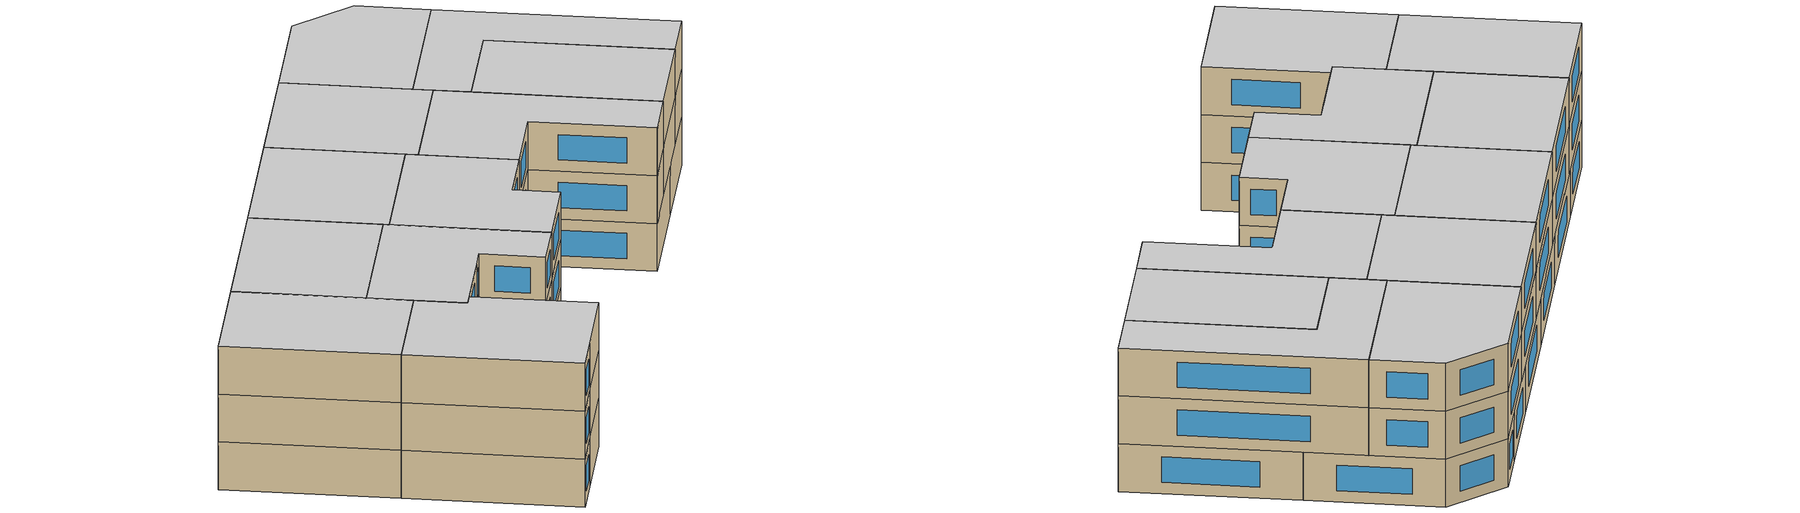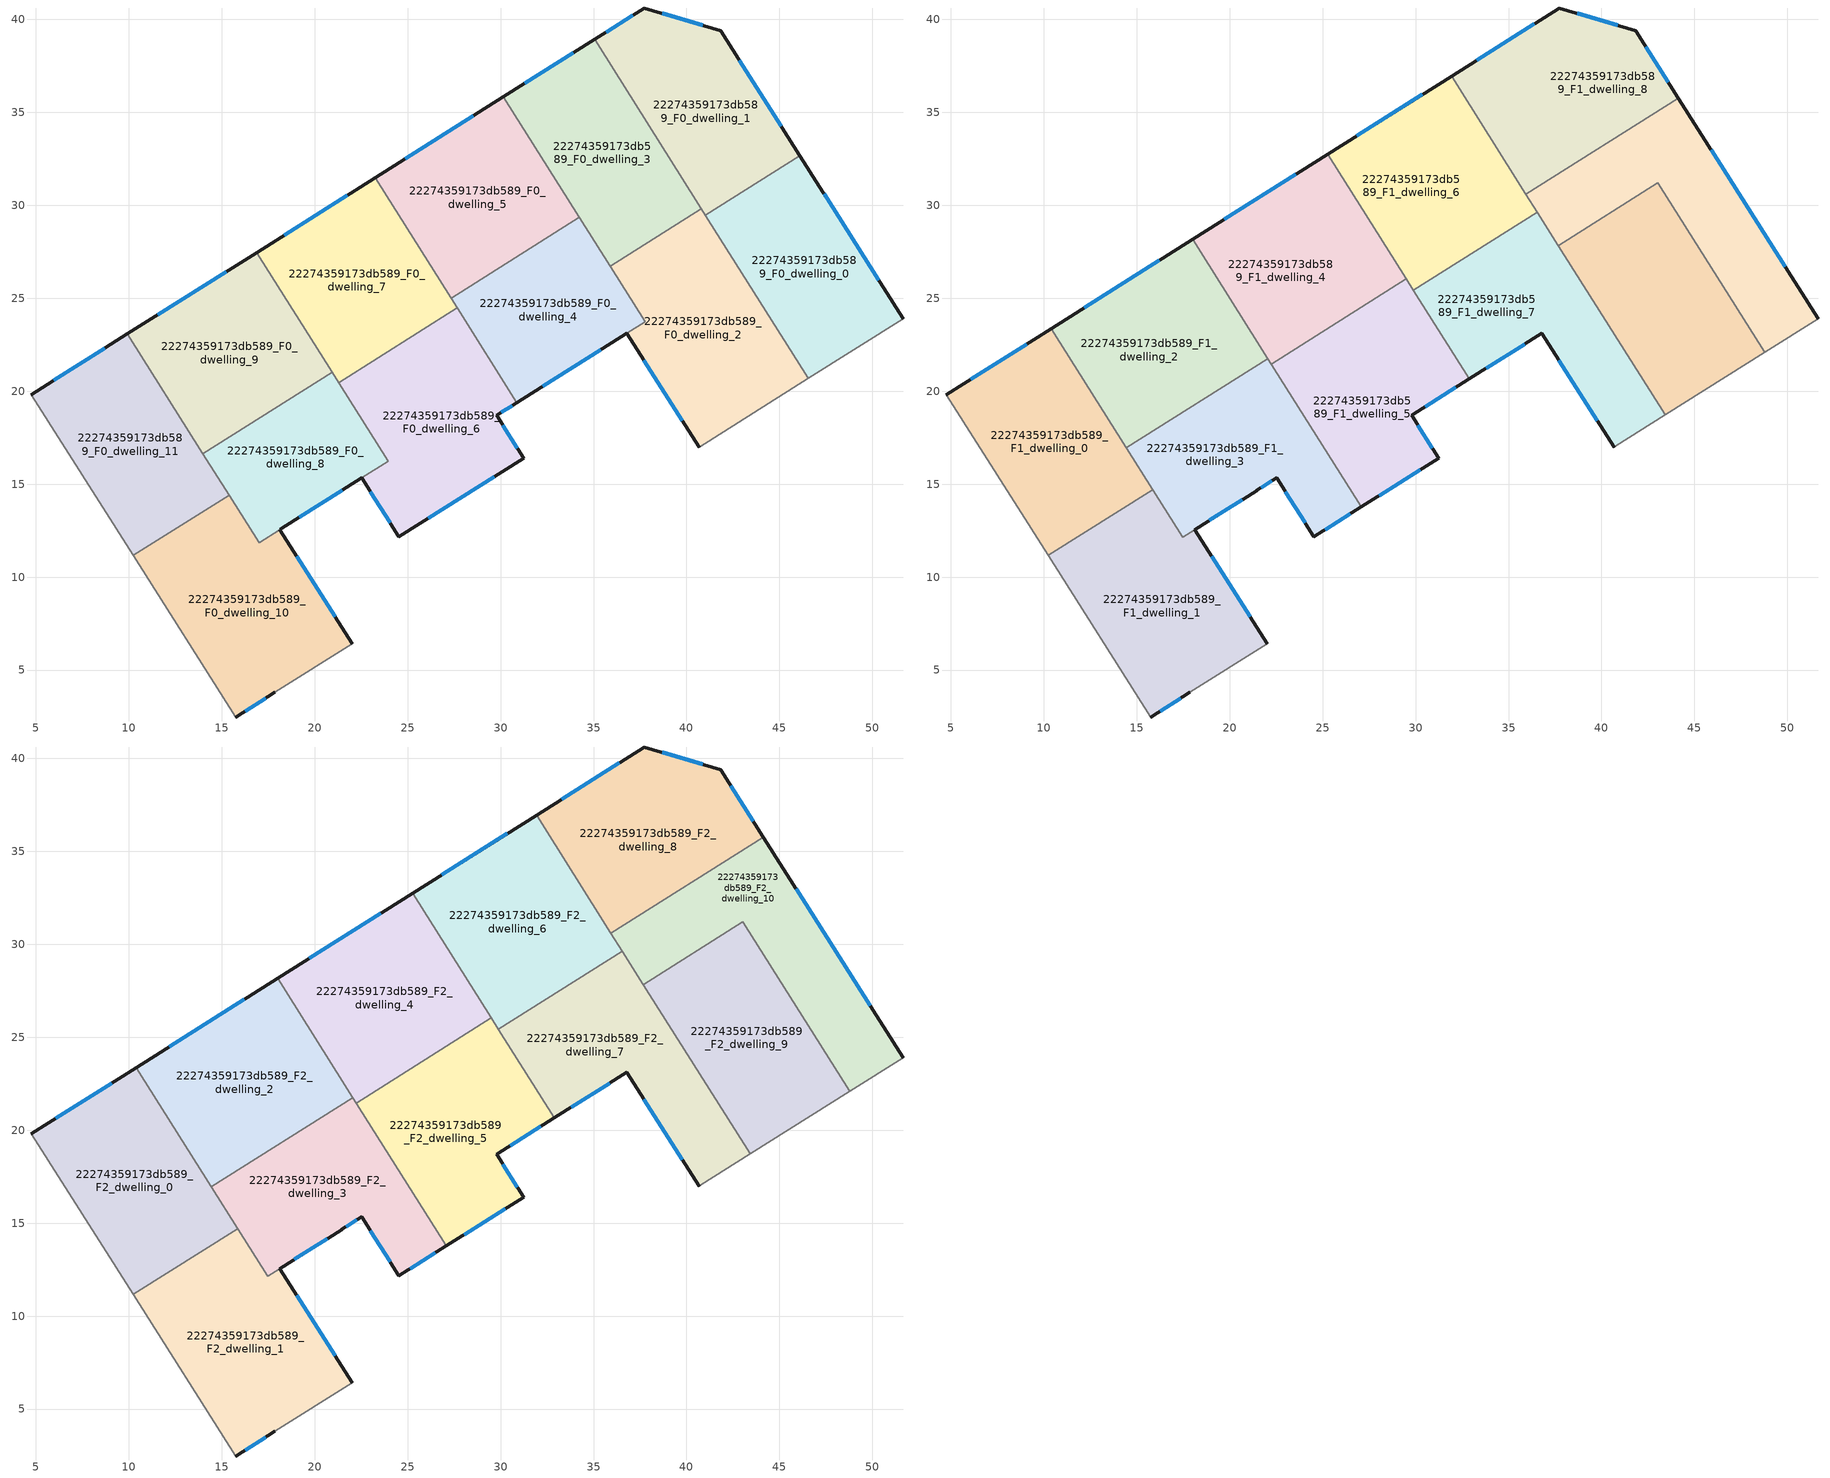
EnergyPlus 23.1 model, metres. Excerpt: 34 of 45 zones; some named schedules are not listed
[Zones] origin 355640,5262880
22274359173db589_F0_dwelling_0
 floor ground (EU_floor_Construction): 46.1,32.67 51.65,23.91 46.55,20.69 41.02,29.46 z0
 wall outside (EU_wall_Construction): 51.65,23.91 46.1,32.67 z0:3
 wall to 22274359173db589_F0_dwelling_1 (EU_wall_Construction): 46.1,32.67 41.02,29.46 z0:3
 wall adiabatic (EU_wall_Construction): 46.55,20.69 51.65,23.91 z0:3
 wall to 22274359173db589_F0_dwelling_2 (EU_wall_Construction): 41.01,29.46 46.55,20.69 z0:3
 window (EU_Window_Construction): 50.35,25.97 47.4,30.61 z0.7:2.3
22274359173db589_F0_dwelling_1
 floor ground (EU_floor_Construction): 41.83,39.39 46.1,32.67 41.02,29.46 35.05,38.92 37.74,40.61 z0
 wall outside (EU_wall_Construction): 46.1,32.67 41.83,39.39 37.74,40.61 35.05,38.92 z0:3
 wall to 22274359173db589_F0_dwelling_3 (EU_wall_Construction): 35.05,38.92 40.8,29.8 z0:3
 wall to 22274359173db589_F0_dwelling_2 (EU_wall_Construction): 40.8,29.8 41.02,29.46 z0:3
 window (EU_Window_Construction): 37.11,40.21 35.68,39.31 / 40.87,39.67 38.7,40.32 / 45.09,34.24 42.83,37.81 z0.7:2.3
22274359173db589_F0_dwelling_10
 floor ground (EU_floor_Construction): 18.14,12.56 22.03,6.43 17.87,3.8 15.77,2.48 10.25,11.17 15.4,14.41 17.01,11.85 z0
 wall outside (EU_wall_Construction): 22.03,6.43 18.14,12.56 / 15.77,2.48 17.87,3.8 z0:3
 wall to 22274359173db589_F0_dwelling_8 (EU_wall_Construction): 18.14,12.56 17.01,11.85 15.4,14.41 z0:3
 wall adiabatic (EU_wall_Construction): 17.87,3.8 22.03,6.43 / 10.25,11.17 15.77,2.48 z0:3
 wall to 22274359173db589_F0_dwelling_11 (EU_wall_Construction): 15.4,14.41 10.25,11.17 z0:3
 window (EU_Window_Construction): 21.12,7.87 19.05,11.12 / 16.26,2.79 17.37,3.49 z0.7:2.3
22274359173db589_F0_dwelling_11
 floor ground (EU_floor_Construction): 9.93,23.08 15.4,14.41 10.25,11.17 4.77,19.82 z0
 wall outside (EU_wall_Construction): 9.93,23.08 4.77,19.82 z0:3
 wall adiabatic (EU_wall_Construction): 4.77,19.82 10.25,11.17 z0:3
 wall to 22274359173db589_F0_dwelling_9 (EU_wall_Construction): 13.99,16.64 9.93,23.08 z0:3
 wall to 22274359173db589_F0_dwelling_8 (EU_wall_Construction): 15.4,14.41 13.99,16.64 z0:3
 window (EU_Window_Construction): 8.72,22.31 5.98,20.58 z0.7:2.3
 ceiling adiabatic (EU_roof_Construction): 15.4,14.41 9.93,23.08 4.77,19.82 10.25,11.17 z3
22274359173db589_F0_dwelling_2
 floor ground (EU_floor_Construction): 40.8,29.8 46.55,20.69 40.68,16.99 36.79,23.11 37.78,23.73 35.9,26.71 z0
 wall outside (EU_wall_Construction): 36.79,23.11 40.68,16.99 z0:3
 wall adiabatic (EU_wall_Construction): 40.68,16.99 46.55,20.69 z0:3
 wall to 22274359173db589_F0_dwelling_4 (EU_wall_Construction): 35.9,26.71 37.78,23.73 36.79,23.11 z0:3
 wall to 22274359173db589_F0_dwelling_3 (EU_wall_Construction): 40.8,29.8 35.9,26.71 z0:3
 window (EU_Window_Construction): 37.7,21.67 39.76,18.42 z0.7:2.3
 ceiling adiabatic (EU_roof_Construction): 43.43,18.72 40.68,16.99 46.55,20.69 40.8,29.8 37.68,27.84 z3
22274359173db589_F0_dwelling_3
 floor ground (EU_floor_Construction): 35.05,38.92 40.8,29.8 35.9,26.71 30.15,35.83 z0
 wall outside (EU_wall_Construction): 35.05,38.92 30.15,35.83 z0:3
 wall to 22274359173db589_F0_dwelling_5 (EU_wall_Construction): 30.15,35.83 34.24,29.34 z0:3
 wall to 22274359173db589_F0_dwelling_4 (EU_wall_Construction): 34.24,29.34 35.9,26.71 z0:3
 window (EU_Window_Construction): 33.9,38.19 31.3,36.55 z0.7:2.3
 ceiling adiabatic (EU_roof_Construction): 40.8,29.8 35.05,38.92 31.93,36.95 37.68,27.84 z3
22274359173db589_F0_dwelling_4
 floor ground (EU_floor_Construction): 34.24,29.34 37.78,23.73 30.88,19.39 27.34,25 z0
 wall outside (EU_wall_Construction): 30.88,19.39 36.79,23.11 z0:3
 wall to 22274359173db589_F0_dwelling_5 (EU_wall_Construction): 34.24,29.34 27.34,25 z0:3
 wall to 22274359173db589_F0_dwelling_6 (EU_wall_Construction): 27.67,24.48 30.88,19.39 z0:3
 wall to 22274359173db589_F0_dwelling_7 (EU_wall_Construction): 27.34,25 27.67,24.48 z0:3
 window (EU_Window_Construction): 32.27,20.26 35.4,22.24 z0.7:2.3
22274359173db589_F0_dwelling_5
 floor ground (EU_floor_Construction): 30.15,35.83 34.24,29.34 27.34,25 23.26,31.48 z0
 wall outside (EU_wall_Construction): 30.15,35.83 23.26,31.48 z0:3
 wall to 22274359173db589_F0_dwelling_7 (EU_wall_Construction): 23.26,31.48 27.34,25 z0:3
 window (EU_Window_Construction): 28.53,34.8 24.88,32.5 z0.7:2.3
22274359173db589_F0_dwelling_6
 floor ground (EU_floor_Construction): 27.67,24.48 30.88,19.39 29.78,18.7 31.24,16.4 24.54,12.17 22.53,15.33 23.95,16.23 21.29,20.45 z0
 wall outside (EU_wall_Construction): 22.53,15.33 24.54,12.17 31.24,16.4 29.78,18.7 30.88,19.39 z0:3
 wall to 22274359173db589_F0_dwelling_7 (EU_wall_Construction): 27.67,24.48 21.29,20.45 z0:3
 wall to 22274359173db589_F0_dwelling_8 (EU_wall_Construction): 21.29,20.45 23.95,16.23 22.53,15.33 z0:3
 window (EU_Window_Construction): 30.04,18.86 30.62,19.23 / 30.9,16.94 30.13,18.16 / 26.11,13.16 29.67,15.4 / 23,14.59 24.07,12.91 z0.7:2.3
22274359173db589_F0_dwelling_7
 floor ground (EU_floor_Construction): 23.26,31.48 27.67,24.48 21.29,20.45 16.88,27.45 z0
 wall outside (EU_wall_Construction): 23.26,31.48 16.88,27.45 z0:3
 wall to 22274359173db589_F0_dwelling_9 (EU_wall_Construction): 16.88,27.45 20.93,21.02 z0:3
 wall to 22274359173db589_F0_dwelling_8 (EU_wall_Construction): 20.94,21.02 21.29,20.45 z0:3
 window (EU_Window_Construction): 21.76,30.53 18.37,28.4 z0.7:2.3
 ceiling adiabatic (EU_roof_Construction): 27.67,24.48 23.26,31.48 16.88,27.45 21.29,20.45 20.92,21.04 22.05,21.75 22.23,21.46 27.49,24.77 z3
22274359173db589_F0_dwelling_8
 floor ground (EU_floor_Construction): 20.93,21.02 23.95,16.23 17.01,11.85 13.99,16.64 z0
 wall outside (EU_wall_Construction): 18.14,12.56 22.53,15.33 z0:3
 wall to 22274359173db589_F0_dwelling_9 (EU_wall_Construction): 20.93,21.02 13.99,16.64 z0:3
 window (EU_Window_Construction): 19.17,13.21 21.5,14.68 z0.7:2.3
 ceiling adiabatic (EU_roof_Construction): 15.87,14.71 14.46,16.93 13.99,16.64 15.4,14.41 z3
22274359173db589_F0_dwelling_9
 floor ground (EU_floor_Construction): 16.88,27.45 20.93,21.02 13.99,16.64 9.93,23.08 z0
 wall outside (EU_wall_Construction): 16.88,27.45 9.93,23.08 z0:3
 window (EU_Window_Construction): 15.25,26.43 11.56,24.1 z0.7:2.3
 ceiling adiabatic (EU_roof_Construction): 14.46,16.93 10.4,23.37 9.93,23.08 13.99,16.64 z3
22274359173db589_F1_dwelling_0
 floor adiabatic (EU_floor_Construction): 10.4,23.37 15.87,14.71 10.26,11.17 4.77,19.82 z3
 wall outside (EU_wall_Construction): 10.4,23.37 4.77,19.82 z3:6
 wall to 22274359173db589_F1_dwelling_1 (EU_wall_Construction): 10.26,11.17 15.87,14.71 z3:6
 wall adiabatic (EU_wall_Construction): 4.77,19.82 10.26,11.17 z3:6
 wall to 22274359173db589_F1_dwelling_2 (EU_wall_Construction): 14.45,16.96 10.4,23.37 z3:6
 wall to 22274359173db589_F1_dwelling_3 (EU_wall_Construction): 15.87,14.71 14.45,16.96 z3:6
 window (EU_Window_Construction): 9.08,22.54 6.09,20.65 z3.7:5.3
22274359173db589_F1_dwelling_1
 floor to 22274359173db589_F0_dwelling_10 (EU_floor_Construction): 18.14,12.56 22.03,6.43 17.87,3.8 15.77,2.48 10.26,11.17 15.4,14.41 17.01,11.85 z3
 floor to 22274359173db589_F0_dwelling_8 (EU_floor_Construction): 15.87,14.71 17.48,12.15 17.01,11.85 15.4,14.41 z3
 wall outside (EU_wall_Construction): 21.46,14.66 18.14,12.56 / 22.03,6.43 18.14,12.56 / 15.77,2.48 17.87,3.8 z3:6
 wall to 22274359173db589_F1_dwelling_3 (EU_wall_Construction): 21.46,14.66 17.48,12.15 15.87,14.71 z3:6
 wall adiabatic (EU_wall_Construction): 17.87,3.8 22.03,6.43 / 10.26,11.17 15.77,2.48 z3:6
 window (EU_Window_Construction): 20.68,14.16 18.92,13.05 / 21.12,7.87 19.05,11.12 / 16.26,2.79 17.37,3.49 z3.7:5.3
22274359173db589_F1_dwelling_10
 floor to 22274359173db589_F0_dwelling_0 (EU_floor_Construction): 46.1,32.67 51.65,23.91 48.78,22.09 43.24,30.87 z3
 floor to 22274359173db589_F0_dwelling_1 (EU_floor_Construction): 44.13,35.76 46.1,32.67 43.24,30.87 43.03,31.21 40.8,29.8 39.06,32.57 z3
 floor adiabatic (EU_floor_Construction): 39.06,32.57 40.8,29.8 37.68,27.84 35.94,30.6 z3
 wall outside (EU_wall_Construction): 51.65,23.91 44.13,35.76 z3:6
 wall to 22274359173db589_F1_dwelling_9 (EU_wall_Construction): 37.68,27.84 43.03,31.21 48.78,22.09 z3:6
 wall to 22274359173db589_F1_dwelling_8 (EU_wall_Construction): 44.13,35.76 35.94,30.6 z3:6
 wall adiabatic (EU_wall_Construction): 48.78,22.09 51.65,23.91 z3:6
 wall to 22274359173db589_F1_dwelling_7 (EU_wall_Construction): 36.55,29.63 37.68,27.84 z3:6
 wall to 22274359173db589_F1_dwelling_6 (EU_wall_Construction): 35.94,30.6 36.55,29.63 z3:6
 window (EU_Window_Construction): 49.89,26.69 45.9,32.98 z3.7:5.3
22274359173db589_F1_dwelling_2
 floor to 22274359173db589_F0_dwelling_9 (EU_floor_Construction): 16.88,27.45 20.92,21.04 14.45,16.96 10.4,23.37 z3
 floor adiabatic (EU_floor_Construction): 18,28.17 22.05,21.75 20.92,21.04 16.88,27.45 z3
 wall outside (EU_wall_Construction): 18,28.17 10.4,23.37 z3:6
 wall to 22274359173db589_F1_dwelling_3 (EU_wall_Construction): 14.45,16.96 22.05,21.75 z3:6
 wall to 22274359173db589_F1_dwelling_4 (EU_wall_Construction): 22.05,21.75 18,28.17 z3:6
 window (EU_Window_Construction): 16.22,27.04 12.19,24.5 z3.7:5.3
22274359173db589_F1_dwelling_3
 floor to 22274359173db589_F0_dwelling_8 (EU_floor_Construction): 20.93,21.02 23.95,16.23 17.48,12.15 14.46,16.93 z3
 floor to 22274359173db589_F0_dwelling_6 (EU_floor_Construction): 22.42,21.17 27.08,13.77 24.54,12.17 22.53,15.33 23.95,16.23 21.29,20.45 z3
 floor to 22274359173db589_F0_dwelling_9 (EU_floor_Construction): 20.92,21.04 20.93,21.02 14.46,16.93 14.45,16.96 z3
 floor to 22274359173db589_F0_dwelling_7 (EU_floor_Construction): 22.05,21.75 22.42,21.17 21.29,20.45 20.92,21.04 z3
 wall outside (EU_wall_Construction): 21.46,14.66 22.53,15.33 24.54,12.17 27.08,13.77 z3:6
 wall to 22274359173db589_F1_dwelling_5 (EU_wall_Construction): 27.08,13.77 22.23,21.46 z3:6
 wall to 22274359173db589_F1_dwelling_4 (EU_wall_Construction): 22.23,21.46 22.05,21.75 z3:6
 window (EU_Window_Construction): 25.13,12.55 26.48,13.4 / 23,14.59 24.07,12.91 / 21.71,14.82 22.28,15.17 z3.7:5.3
22274359173db589_F1_dwelling_4
 floor adiabatic (EU_floor_Construction): 23.26,31.48 27.49,24.77 22.23,21.46 18,28.17 z3
 floor to 22274359173db589_F0_dwelling_5 (EU_floor_Construction): 25.27,32.75 29.36,26.27 27.35,25 23.26,31.48 z3
 floor to 22274359173db589_F0_dwelling_4 (EU_floor_Construction): 29.36,26.27 29.5,26.05 27.49,24.77 27.35,25 z3
 wall outside (EU_wall_Construction): 25.27,32.75 18,28.17 z3:6
 wall to 22274359173db589_F1_dwelling_5 (EU_wall_Construction): 22.23,21.46 29.5,26.05 z3:6
 wall to 22274359173db589_F1_dwelling_6 (EU_wall_Construction): 29.5,26.05 25.27,32.75 z3:6
 window (EU_Window_Construction): 23.57,31.67 19.71,29.24 z3.7:5.3
22274359173db589_F1_dwelling_5
 floor to 22274359173db589_F0_dwelling_6 (EU_floor_Construction): 27.67,24.48 30.88,19.39 29.78,18.7 31.24,16.4 27.08,13.77 22.42,21.17 z3
 floor to 22274359173db589_F0_dwelling_4 (EU_floor_Construction): 29.5,26.05 32.9,20.66 30.88,19.39 27.49,24.77 z3
 floor to 22274359173db589_F0_dwelling_7 (EU_floor_Construction): 27.49,24.77 27.67,24.48 22.42,21.17 22.23,21.46 z3
 wall outside (EU_wall_Construction): 27.08,13.77 31.24,16.4 29.78,18.7 32.9,20.66 z3:6
 wall to 22274359173db589_F1_dwelling_7 (EU_wall_Construction): 32.9,20.66 29.89,25.43 z3:6
 wall to 22274359173db589_F1_dwelling_6 (EU_wall_Construction): 29.89,25.43 29.5,26.05 z3:6
 window (EU_Window_Construction): 30.52,19.16 32.17,20.2 / 30.9,16.94 30.13,18.16 / 28.06,14.39 30.27,15.78 z3.7:5.3
22274359173db589_F1_dwelling_6
 floor to 22274359173db589_F0_dwelling_3 (EU_floor_Construction): 31.93,36.95 36.55,29.63 34.77,28.51 30.15,35.83 z3
 floor to 22274359173db589_F0_dwelling_5 (EU_floor_Construction): 30.15,35.83 34.24,29.34 29.36,26.27 25.27,32.75 z3
 floor to 22274359173db589_F0_dwelling_4 (EU_floor_Construction): 34.24,29.34 34.77,28.51 29.89,25.43 29.36,26.27 z3
 wall outside (EU_wall_Construction): 31.93,36.95 25.27,32.75 z3:6
 wall to 22274359173db589_F1_dwelling_7 (EU_wall_Construction): 29.89,25.43 36.55,29.63 z3:6
 wall to 22274359173db589_F1_dwelling_8 (EU_wall_Construction): 35.94,30.6 31.93,36.95 z3:6
 window (EU_Window_Construction): 30.37,35.96 26.84,33.74 z3.7:5.3
22274359173db589_F1_dwelling_7
 floor to 22274359173db589_F0_dwelling_4 (EU_floor_Construction): 34.77,28.51 37.78,23.73 32.9,20.66 29.89,25.43 z3
 floor to 22274359173db589_F0_dwelling_2 (EU_floor_Construction): 37.68,27.84 43.43,18.72 40.68,16.99 36.79,23.11 37.78,23.73 35.9,26.71 z3
 floor to 22274359173db589_F0_dwelling_3 (EU_floor_Construction): 36.55,29.63 37.68,27.84 35.9,26.71 34.77,28.51 z3
 wall outside (EU_wall_Construction): 32.9,20.66 36.79,23.11 40.68,16.99 z3:6
 wall adiabatic (EU_wall_Construction): 40.68,16.99 40.75,17.04 43.43,18.72 z3:6
 wall to 22274359173db589_F1_dwelling_9 (EU_wall_Construction): 43.43,18.72 37.68,27.84 z3:6
 window (EU_Window_Construction): 37.7,21.67 39.76,18.42 / 33.81,21.24 35.88,22.53 z3.7:5.3
22274359173db589_F1_dwelling_8
 floor to 22274359173db589_F0_dwelling_1 (EU_floor_Construction): 41.83,39.39 44.13,35.76 39.06,32.57 35.05,38.92 37.74,40.61 z3
 floor adiabatic (EU_floor_Construction): 35.05,38.92 39.06,32.57 35.94,30.6 31.93,36.95 z3
 wall outside (EU_wall_Construction): 44.13,35.76 41.83,39.39 37.74,40.61 31.93,36.95 z3:6
 window (EU_Window_Construction): 36.38,39.75 33.3,37.81 / 40.87,39.67 38.7,40.32 / 43.59,36.61 42.37,38.54 z3.7:5.3
22274359173db589_F1_dwelling_9
 floor adiabatic (EU_floor_Construction): 40.8,29.8 46.55,20.69 43.43,18.72 37.68,27.84 z3
 floor to 22274359173db589_F0_dwelling_0 (EU_floor_Construction): 43.24,30.87 48.78,22.09 46.55,20.69 41.02,29.46 z3
 floor to 22274359173db589_F0_dwelling_1 (EU_floor_Construction): 43.03,31.21 43.24,30.87 41.02,29.46 40.8,29.8 z3
 wall adiabatic (EU_wall_Construction): 43.43,18.72 48.78,22.09 z3:6
22274359173db589_F2_dwelling_0
 floor to 22274359173db589_F1_dwelling_0 (EU_floor_Construction): 10.4,23.37 15.87,14.71 10.26,11.17 4.77,19.82 z6
 wall outside (EU_wall_Construction): 10.4,23.37 4.77,19.82 z6:9
 wall to 22274359173db589_F2_dwelling_1 (EU_wall_Construction): 10.26,11.17 15.87,14.71 z6:9
 wall adiabatic (EU_wall_Construction): 4.77,19.82 10.26,11.17 z6:9
 wall to 22274359173db589_F2_dwelling_2 (EU_wall_Construction): 14.45,16.96 10.4,23.37 z6:9
 wall to 22274359173db589_F2_dwelling_3 (EU_wall_Construction): 15.87,14.71 14.45,16.96 z6:9
 window (EU_Window_Construction): 9.08,22.54 6.09,20.65 z6.7:8.3
 ceiling to 22274359173db589_F3_dwelling_0 (EU_floor_Construction): 15.87,14.71 10.4,23.37 4.77,19.82 10.26,11.17 z9
22274359173db589_F2_dwelling_1
 floor to 22274359173db589_F1_dwelling_1 (EU_floor_Construction): 21.46,14.66 18.14,12.56 22.03,6.43 17.87,3.8 15.77,2.48 10.26,11.17 15.87,14.71 17.48,12.15 z6
 wall outside (EU_wall_Construction): 22.03,6.43 18.14,12.56 21.46,14.66 / 15.77,2.48 17.87,3.8 z6:9
 wall to 22274359173db589_F2_dwelling_3 (EU_wall_Construction): 21.46,14.66 17.48,12.15 15.87,14.71 z6:9
 wall adiabatic (EU_wall_Construction): 17.87,3.8 22.03,6.43 / 10.26,11.17 15.77,2.48 z6:9
 window (EU_Window_Construction): 18.92,13.05 20.68,14.16 / 21.12,7.87 19.05,11.12 / 16.26,2.79 17.37,3.49 z6.7:8.3
 ceiling to 22274359173db589_F3_dwelling_1 (EU_floor_Construction): 22.03,6.43 18.14,12.56 21.46,14.66 17.48,12.15 15.87,14.71 10.26,11.17 15.77,2.48 17.87,3.8 z9
22274359173db589_F2_dwelling_10
 floor to 22274359173db589_F1_dwelling_10 (EU_floor_Construction): 44.13,35.76 51.65,23.91 48.78,22.09 43.03,31.21 37.68,27.84 35.94,30.6 z6
 wall outside (EU_wall_Construction): 51.65,23.91 44.13,35.76 z6:9
 wall to 22274359173db589_F2_dwelling_9 (EU_wall_Construction): 37.68,27.84 43.03,31.21 48.78,22.09 z6:9
 wall to 22274359173db589_F2_dwelling_8 (EU_wall_Construction): 44.13,35.76 35.94,30.6 z6:9
 wall adiabatic (EU_wall_Construction): 48.78,22.09 51.65,23.91 z6:9
 wall to 22274359173db589_F2_dwelling_7 (EU_wall_Construction): 36.55,29.63 37.68,27.84 z6:9
 wall to 22274359173db589_F2_dwelling_6 (EU_wall_Construction): 35.94,30.6 36.55,29.63 z6:9
 window (EU_Window_Construction): 49.89,26.69 45.9,32.98 z6.7:8.3
 ceiling to 22274359173db589_F3_dwelling_10 (EU_floor_Construction): 51.65,23.91 44.13,35.76 35.94,30.6 37.68,27.84 43.03,31.21 48.78,22.09 z9
22274359173db589_F2_dwelling_2
 floor to 22274359173db589_F1_dwelling_2 (EU_floor_Construction): 18,28.17 22.05,21.75 14.45,16.96 10.4,23.37 z6
 wall outside (EU_wall_Construction): 18,28.17 10.4,23.37 z6:9
 wall to 22274359173db589_F2_dwelling_3 (EU_wall_Construction): 14.45,16.96 22.05,21.75 z6:9
 wall to 22274359173db589_F2_dwelling_4 (EU_wall_Construction): 22.05,21.75 18,28.17 z6:9
 window (EU_Window_Construction): 16.22,27.04 12.19,24.5 z6.7:8.3
 ceiling to 22274359173db589_F3_dwelling_2 (EU_floor_Construction): 22.05,21.75 18,28.17 10.4,23.37 14.45,16.96 z9
22274359173db589_F2_dwelling_3
 floor to 22274359173db589_F1_dwelling_3 (EU_floor_Construction): 22.05,21.75 27.08,13.77 24.54,12.17 22.53,15.33 17.48,12.15 14.45,16.96 z6
 wall outside (EU_wall_Construction): 21.46,14.66 22.53,15.33 24.54,12.17 27.08,13.77 z6:9
 wall to 22274359173db589_F2_dwelling_5 (EU_wall_Construction): 27.08,13.77 22.23,21.46 z6:9
 wall to 22274359173db589_F2_dwelling_4 (EU_wall_Construction): 22.23,21.46 22.05,21.75 z6:9
 window (EU_Window_Construction): 25.13,12.55 26.48,13.4 / 23,14.59 24.07,12.91 / 21.71,14.82 22.28,15.17 z6.7:8.3
 ceiling to 22274359173db589_F3_dwelling_3 (EU_floor_Construction): 27.08,13.77 22.05,21.75 14.45,16.96 17.48,12.15 22.53,15.33 24.54,12.17 z9
22274359173db589_F2_dwelling_4
 floor to 22274359173db589_F1_dwelling_4 (EU_floor_Construction): 25.27,32.75 29.5,26.05 22.23,21.46 18,28.17 z6
 wall outside (EU_wall_Construction): 25.27,32.75 18,28.17 z6:9
 wall to 22274359173db589_F2_dwelling_5 (EU_wall_Construction): 22.23,21.46 29.5,26.05 z6:9
 wall to 22274359173db589_F2_dwelling_6 (EU_wall_Construction): 29.5,26.05 25.27,32.75 z6:9
 window (EU_Window_Construction): 23.57,31.67 19.71,29.24 z6.7:8.3
 ceiling to 22274359173db589_F3_dwelling_4 (EU_floor_Construction): 29.5,26.05 25.27,32.75 18,28.17 22.23,21.46 z9
22274359173db589_F2_dwelling_5
 floor to 22274359173db589_F1_dwelling_5 (EU_floor_Construction): 29.5,26.05 32.9,20.66 29.78,18.7 31.24,16.4 27.08,13.77 22.23,21.46 z6
 wall outside (EU_wall_Construction): 27.08,13.77 31.24,16.4 29.78,18.7 32.9,20.66 z6:9
 wall to 22274359173db589_F2_dwelling_7 (EU_wall_Construction): 32.9,20.66 29.89,25.43 z6:9
 wall to 22274359173db589_F2_dwelling_6 (EU_wall_Construction): 29.89,25.43 29.5,26.05 z6:9
 window (EU_Window_Construction): 30.52,19.16 32.17,20.2 / 30.9,16.94 30.13,18.16 / 28.06,14.39 30.27,15.78 z6.7:8.3
 ceiling to 22274359173db589_F3_dwelling_5 (EU_floor_Construction): 31.24,16.4 29.78,18.7 32.9,20.66 29.5,26.05 22.23,21.46 27.08,13.77 z9
22274359173db589_F2_dwelling_6
 floor to 22274359173db589_F1_dwelling_6 (EU_floor_Construction): 31.93,36.95 36.55,29.63 29.89,25.43 25.27,32.75 z6
 wall outside (EU_wall_Construction): 31.93,36.95 25.27,32.75 z6:9
 wall to 22274359173db589_F2_dwelling_7 (EU_wall_Construction): 29.89,25.43 36.55,29.63 z6:9
 wall to 22274359173db589_F2_dwelling_8 (EU_wall_Construction): 35.94,30.6 31.93,36.95 z6:9
 window (EU_Window_Construction): 30.37,35.96 26.84,33.74 z6.7:8.3
 ceiling to 22274359173db589_F3_dwelling_6 (EU_floor_Construction): 36.55,29.63 31.93,36.95 25.27,32.75 29.89,25.43 z9
22274359173db589_F2_dwelling_7
 floor to 22274359173db589_F1_dwelling_7 (EU_floor_Construction): 36.55,29.63 43.43,18.72 40.75,17.04 40.68,16.99 36.79,23.11 32.9,20.66 29.89,25.43 z6
 wall outside (EU_wall_Construction): 32.9,20.66 36.79,23.11 40.68,16.99 z6:9
 wall adiabatic (EU_wall_Construction): 40.68,16.99 40.75,17.04 43.43,18.72 z6:9
 wall to 22274359173db589_F2_dwelling_9 (EU_wall_Construction): 43.43,18.72 37.68,27.84 z6:9
 window (EU_Window_Construction): 37.7,21.67 39.76,18.42 / 33.81,21.24 35.88,22.53 z6.7:8.3
 ceiling to 22274359173db589_F3_dwelling_7 (EU_floor_Construction): 43.43,18.72 36.55,29.63 29.89,25.43 32.9,20.66 36.79,23.11 40.68,16.99 40.75,17.04 z9
22274359173db589_F2_dwelling_8
 floor to 22274359173db589_F1_dwelling_8 (EU_floor_Construction): 41.83,39.39 44.13,35.76 35.94,30.6 31.93,36.95 37.74,40.61 z6
 wall outside (EU_wall_Construction): 44.13,35.76 41.83,39.39 37.74,40.61 31.93,36.95 z6:9
 window (EU_Window_Construction): 36.38,39.75 33.3,37.81 / 40.87,39.67 38.7,40.32 / 43.59,36.61 42.37,38.54 z6.7:8.3
 ceiling to 22274359173db589_F3_dwelling_8 (EU_floor_Construction): 44.13,35.76 41.83,39.39 37.74,40.61 31.93,36.95 35.94,30.6 z9
22274359173db589_F2_dwelling_9
 floor to 22274359173db589_F1_dwelling_9 (EU_floor_Construction): 43.03,31.21 48.78,22.09 43.43,18.72 37.68,27.84 z6
 wall adiabatic (EU_wall_Construction): 43.43,18.72 48.78,22.09 z6:9
 ceiling to 22274359173db589_F3_dwelling_9 (EU_floor_Construction): 48.78,22.09 43.03,31.21 37.68,27.84 43.43,18.72 z9
[Building]
EU S2 Campaign: North Axis=0; Terrain=City; Solar Distribution=FullExterior
[Site:Location]
Budapest.Ferenc.Liszt.Intl.AP: Latitude=47.437; Longitude=19.256; Time Zone=1; Elevation=185
[SizingPeriod:WeatherFileDays]
AnnualSizingPeriod: Begin Month=1; Begin Day of Month=1; End Month=12; End Day of Month=31; Day of Week for Start Day=Monday; Use Weather File Daylight Saving Period=No; Use Weather File Rain and Snow Indicators=No
[MATERIAL]
EU_InternalMass_Material: Roughness=MediumRough; Thickness=0.1; Conductivity=1; Density=1800; Specific Heat=900; Thermal Absorptance=0.9; Solar Absorptance=0.7; Visible Absorptance=0.7
[MATERIAL:NOMASS] Roughness=MediumRough; Thermal Absorptance=0.9; Solar Absorptance=0.7; Visible Absorptance=0.7
Name | Thermal Resistance
EU_wall_NoMass | 0.832559
EU_roof_NoMass | 1.39638
EU_floor_NoMass | 0.872794
[WINDOWMATERIAL:SIMPLEGLAZINGSYSTEM]
EU_Window_SimpleGlazing: UFactor=2.79869; Solar Heat Gain Coefficient=0.75; Visible Transmittance=0.75
[CONSTRUCTION]
EU_wall_Construction: EU_wall_NoMass
EU_roof_Construction: EU_roof_NoMass
EU_floor_Construction: EU_floor_NoMass
EU_Window_Construction: EU_Window_SimpleGlazing
EU_InternalMass_Construction: EU_InternalMass_Material
[ZONE] Type=1; Multiplier=1; Ceiling Height=autocalculate; Floor Area=autocalculate; Part of Total Floor Area=Yes
Name | Volume
22274359173db589_F0_dwelling_0 | 187.334
22274359173db589_F1_dwelling_0; 22274359173db589_F2_dwelling_0 | 204.359
22274359173db589_F0_dwelling_1; 22274359173db589_F0_dwelling_5 | 187.338
22274359173db589_F1_dwelling_1; 22274359173db589_F2_dwelling_1 | 221.477
22274359173db589_F0_dwelling_10 | 216.493
22274359173db589_F1_dwelling_10; 22274359173db589_F2_dwelling_10; 22274359173db589_F1_dwelling_6; 22274359173db589_F2_dwelling_6 | 204.349
22274359173db589_F0_dwelling_11 | 187.322
22274359173db589_F0_dwelling_2 | 212.518
22274359173db589_F1_dwelling_2; 22274359173db589_F2_dwelling_2 | 204.361
22274359173db589_F0_dwelling_3 | 187.324
22274359173db589_F1_dwelling_3; 22274359173db589_F2_dwelling_3 | 187.238
22274359173db589_F0_dwelling_4 | 162.146
22274359173db589_F1_dwelling_4; 22274359173db589_F2_dwelling_4; 22274359173db589_F1_dwelling_8; 22274359173db589_F2_dwelling_8 | 204.374
22274359173db589_F1_dwelling_5; 22274359173db589_F2_dwelling_5 | 204.368
22274359173db589_F0_dwelling_6 | 206.177
22274359173db589_F0_dwelling_7 | 187.326
22274359173db589_F1_dwelling_7; 22274359173db589_F2_dwelling_7 | 204.34
22274359173db589_F0_dwelling_8 | 139.28
22274359173db589_F0_dwelling_9 | 187.337
22274359173db589_F1_dwelling_9; 22274359173db589_F2_dwelling_9 | 204.363
[INTERNALMASS] Construction=EU_InternalMass_Construction
Name | Zone or ZoneList | Surface Area
22274359173db589_F0_dwelling_0_EU_InternalMass | 22274359173db589_F0_dwelling_0 | 62.4445
22274359173db589_F0_dwelling_1_EU_InternalMass | 22274359173db589_F0_dwelling_1 | 62.4461
22274359173db589_F0_dwelling_2_EU_InternalMass | 22274359173db589_F0_dwelling_2 | 70.8385
22274359173db589_F0_dwelling_3_EU_InternalMass | 22274359173db589_F0_dwelling_3 | 62.4412
22274359173db589_F0_dwelling_4_EU_InternalMass | 22274359173db589_F0_dwelling_4 | 54.0504
22274359173db589_F0_dwelling_5_EU_InternalMass | 22274359173db589_F0_dwelling_5 | 62.4462
22274359173db589_F0_dwelling_6_EU_InternalMass | 22274359173db589_F0_dwelling_6 | 68.7251
22274359173db589_F0_dwelling_7_EU_InternalMass | 22274359173db589_F0_dwelling_7 | 62.442
22274359173db589_F0_dwelling_8_EU_InternalMass | 22274359173db589_F0_dwelling_8 | 46.4337
22274359173db589_F0_dwelling_9_EU_InternalMass | 22274359173db589_F0_dwelling_9 | 62.4459
22274359173db589_F0_dwelling_10_EU_InternalMass | 22274359173db589_F0_dwelling_10 | 72.1641
22274359173db589_F0_dwelling_11_EU_InternalMass | 22274359173db589_F0_dwelling_11 | 62.4408
22274359173db589_F1_dwelling_0_EU_InternalMass | 22274359173db589_F1_dwelling_0 | 68.119
22274359173db589_F1_dwelling_1_EU_InternalMass | 22274359173db589_F1_dwelling_1 | 73.8269
22274359173db589_F1_dwelling_2_EU_InternalMass | 22274359173db589_F1_dwelling_2 | 68.1214
22274359173db589_F1_dwelling_3_EU_InternalMass | 22274359173db589_F1_dwelling_3 | 62.4126
22274359173db589_F1_dwelling_4_EU_InternalMass | 22274359173db589_F1_dwelling_4 | 68.1265
22274359173db589_F1_dwelling_5_EU_InternalMass | 22274359173db589_F1_dwelling_5 | 68.1223
22274359173db589_F1_dwelling_6_EU_InternalMass | 22274359173db589_F1_dwelling_6 | 68.1138
22274359173db589_F1_dwelling_7_EU_InternalMass | 22274359173db589_F1_dwelling_7 | 68.1134
22274359173db589_F1_dwelling_8_EU_InternalMass | 22274359173db589_F1_dwelling_8 | 68.1255
22274359173db589_F1_dwelling_9_EU_InternalMass | 22274359173db589_F1_dwelling_9 | 68.1221
22274359173db589_F1_dwelling_10_EU_InternalMass | 22274359173db589_F1_dwelling_10 | 68.1161
22274359173db589_F2_dwelling_0_EU_InternalMass | 22274359173db589_F2_dwelling_0 | 68.119
22274359173db589_F2_dwelling_1_EU_InternalMass | 22274359173db589_F2_dwelling_1 | 73.8269
22274359173db589_F2_dwelling_2_EU_InternalMass | 22274359173db589_F2_dwelling_2 | 68.1214
22274359173db589_F2_dwelling_3_EU_InternalMass | 22274359173db589_F2_dwelling_3 | 62.4126
22274359173db589_F2_dwelling_4_EU_InternalMass | 22274359173db589_F2_dwelling_4 | 68.1265
22274359173db589_F2_dwelling_5_EU_InternalMass | 22274359173db589_F2_dwelling_5 | 68.1223
22274359173db589_F2_dwelling_6_EU_InternalMass | 22274359173db589_F2_dwelling_6 | 68.1138
22274359173db589_F2_dwelling_7_EU_InternalMass | 22274359173db589_F2_dwelling_7 | 68.1134
22274359173db589_F2_dwelling_8_EU_InternalMass | 22274359173db589_F2_dwelling_8 | 68.1255
22274359173db589_F2_dwelling_9_EU_InternalMass | 22274359173db589_F2_dwelling_9 | 68.1221
22274359173db589_F2_dwelling_10_EU_InternalMass | 22274359173db589_F2_dwelling_10 | 68.1161
[OTHEREQUIPMENT] Fuel Type=Electricity; Design Level Calculation Method=Watts/Area; Power per Zone Floor Area=1; Fraction Latent=0; Fraction Radiant=0; Fraction Lost=0; Carbon Dioxide Generation Rate=0; EndUse Subcategory=EU_Step8_InternalGains
Name | Zone or ZoneList or Space or SpaceList | Schedule
EU_Step8_InternalGain_22274359173db589_F0_dwelling_0_f000 | 22274359173db589_F0_dwelling_0 | EU_Step8_GainSchedule_22274359173db589_F0_dwelling_0_f000
EU_Step8_InternalGain_22274359173db589_F0_dwelling_1_f000 | 22274359173db589_F0_dwelling_1 | EU_Step8_GainSchedule_22274359173db589_F0_dwelling_1_f000
EU_Step8_InternalGain_22274359173db589_F0_dwelling_2_f000 | 22274359173db589_F0_dwelling_2 | EU_Step8_GainSchedule_22274359173db589_F0_dwelling_2_f000
EU_Step8_InternalGain_22274359173db589_F0_dwelling_3_f000 | 22274359173db589_F0_dwelling_3 | EU_Step8_GainSchedule_22274359173db589_F0_dwelling_3_f000
EU_Step8_InternalGain_22274359173db589_F0_dwelling_4_f000 | 22274359173db589_F0_dwelling_4 | EU_Step8_GainSchedule_22274359173db589_F0_dwelling_4_f000
EU_Step8_InternalGain_22274359173db589_F0_dwelling_5_f000 | 22274359173db589_F0_dwelling_5 | EU_Step8_GainSchedule_22274359173db589_F0_dwelling_5_f000
EU_Step8_InternalGain_22274359173db589_F0_dwelling_6_f000 | 22274359173db589_F0_dwelling_6 | EU_Step8_GainSchedule_22274359173db589_F0_dwelling_6_f000
EU_Step8_InternalGain_22274359173db589_F0_dwelling_7_f000 | 22274359173db589_F0_dwelling_7 | EU_Step8_GainSchedule_22274359173db589_F0_dwelling_7_f000
EU_Step8_InternalGain_22274359173db589_F0_dwelling_8_f000 | 22274359173db589_F0_dwelling_8 | EU_Step8_GainSchedule_22274359173db589_F0_dwelling_8_f000
EU_Step8_InternalGain_22274359173db589_F0_dwelling_9_f000 | 22274359173db589_F0_dwelling_9 | EU_Step8_GainSchedule_22274359173db589_F0_dwelling_9_f000
EU_Step8_InternalGain_22274359173db589_F0_dwelling_10_f000 | 22274359173db589_F0_dwelling_10 | EU_Step8_GainSchedule_22274359173db589_F0_dwelling_10_f000
EU_Step8_InternalGain_22274359173db589_F0_dwelling_11_f000 | 22274359173db589_F0_dwelling_11 | EU_Step8_GainSchedule_22274359173db589_F0_dwelling_11_f000
EU_Step8_InternalGain_22274359173db589_F1_dwelling_0_f000 | 22274359173db589_F1_dwelling_0 | EU_Step8_GainSchedule_22274359173db589_F1_dwelling_0_f000
EU_Step8_InternalGain_22274359173db589_F1_dwelling_1_f000 | 22274359173db589_F1_dwelling_1 | EU_Step8_GainSchedule_22274359173db589_F1_dwelling_1_f000
EU_Step8_InternalGain_22274359173db589_F1_dwelling_2_f000 | 22274359173db589_F1_dwelling_2 | EU_Step8_GainSchedule_22274359173db589_F1_dwelling_2_f000
EU_Step8_InternalGain_22274359173db589_F1_dwelling_3_f000 | 22274359173db589_F1_dwelling_3 | EU_Step8_GainSchedule_22274359173db589_F1_dwelling_3_f000
EU_Step8_InternalGain_22274359173db589_F1_dwelling_4_f000 | 22274359173db589_F1_dwelling_4 | EU_Step8_GainSchedule_22274359173db589_F1_dwelling_4_f000
EU_Step8_InternalGain_22274359173db589_F1_dwelling_5_f000 | 22274359173db589_F1_dwelling_5 | EU_Step8_GainSchedule_22274359173db589_F1_dwelling_5_f000
EU_Step8_InternalGain_22274359173db589_F1_dwelling_6_f000 | 22274359173db589_F1_dwelling_6 | EU_Step8_GainSchedule_22274359173db589_F1_dwelling_6_f000
EU_Step8_InternalGain_22274359173db589_F1_dwelling_7_f000 | 22274359173db589_F1_dwelling_7 | EU_Step8_GainSchedule_22274359173db589_F1_dwelling_7_f000
EU_Step8_InternalGain_22274359173db589_F1_dwelling_8_f000 | 22274359173db589_F1_dwelling_8 | EU_Step8_GainSchedule_22274359173db589_F1_dwelling_8_f000
EU_Step8_InternalGain_22274359173db589_F1_dwelling_9_f000 | 22274359173db589_F1_dwelling_9 | EU_Step8_GainSchedule_22274359173db589_F1_dwelling_9_f000
EU_Step8_InternalGain_22274359173db589_F1_dwelling_10_f000 | 22274359173db589_F1_dwelling_10 | EU_Step8_GainSchedule_22274359173db589_F1_dwelling_10_f000
EU_Step8_InternalGain_22274359173db589_F2_dwelling_0_f000 | 22274359173db589_F2_dwelling_0 | EU_Step8_GainSchedule_22274359173db589_F2_dwelling_0_f000
EU_Step8_InternalGain_22274359173db589_F2_dwelling_1_f000 | 22274359173db589_F2_dwelling_1 | EU_Step8_GainSchedule_22274359173db589_F2_dwelling_1_f000
EU_Step8_InternalGain_22274359173db589_F2_dwelling_2_f000 | 22274359173db589_F2_dwelling_2 | EU_Step8_GainSchedule_22274359173db589_F2_dwelling_2_f000
EU_Step8_InternalGain_22274359173db589_F2_dwelling_3_f000 | 22274359173db589_F2_dwelling_3 | EU_Step8_GainSchedule_22274359173db589_F2_dwelling_3_f000
EU_Step8_InternalGain_22274359173db589_F2_dwelling_4_f000 | 22274359173db589_F2_dwelling_4 | EU_Step8_GainSchedule_22274359173db589_F2_dwelling_4_f000
EU_Step8_InternalGain_22274359173db589_F2_dwelling_5_f000 | 22274359173db589_F2_dwelling_5 | EU_Step8_GainSchedule_22274359173db589_F2_dwelling_5_f000
EU_Step8_InternalGain_22274359173db589_F2_dwelling_6_f000 | 22274359173db589_F2_dwelling_6 | EU_Step8_GainSchedule_22274359173db589_F2_dwelling_6_f000
EU_Step8_InternalGain_22274359173db589_F2_dwelling_7_f000 | 22274359173db589_F2_dwelling_7 | EU_Step8_GainSchedule_22274359173db589_F2_dwelling_7_f000
EU_Step8_InternalGain_22274359173db589_F2_dwelling_8_f000 | 22274359173db589_F2_dwelling_8 | EU_Step8_GainSchedule_22274359173db589_F2_dwelling_8_f000
EU_Step8_InternalGain_22274359173db589_F2_dwelling_9_f000 | 22274359173db589_F2_dwelling_9 | EU_Step8_GainSchedule_22274359173db589_F2_dwelling_9_f000
EU_Step8_InternalGain_22274359173db589_F2_dwelling_10_f000 | 22274359173db589_F2_dwelling_10 | EU_Step8_GainSchedule_22274359173db589_F2_dwelling_10_f000
[ZONEVENTILATION:DESIGNFLOWRATE] Schedule=EU_AlwaysOn; Design Flow Rate Calculation Method=AirChanges/Hour; Air Changes per Hour=0.475469; Ventilation Type=Natural; Fan Pressure Rise=0; Fan Total Efficiency=1; Constant Term Coefficient=1; Temperature Term Coefficient=0; Velocity Term Coefficient=0; Velocity Squared Term Coefficient=0; Minimum Indoor Temperature=-100; Maximum Indoor Temperature=100; Delta Temperature=-100; Minimum Outdoor Temperature=-100; Maximum Outdoor Temperature=100; Maximum Wind Speed=40
Name | Zone or ZoneList or Space or SpaceList
EU_ConstantAir_22274359173db589_F0_dwelling_0 | 22274359173db589_F0_dwelling_0
EU_ConstantAir_22274359173db589_F0_dwelling_1 | 22274359173db589_F0_dwelling_1
EU_ConstantAir_22274359173db589_F0_dwelling_2 | 22274359173db589_F0_dwelling_2
EU_ConstantAir_22274359173db589_F0_dwelling_3 | 22274359173db589_F0_dwelling_3
EU_ConstantAir_22274359173db589_F0_dwelling_4 | 22274359173db589_F0_dwelling_4
EU_ConstantAir_22274359173db589_F0_dwelling_5 | 22274359173db589_F0_dwelling_5
EU_ConstantAir_22274359173db589_F0_dwelling_6 | 22274359173db589_F0_dwelling_6
EU_ConstantAir_22274359173db589_F0_dwelling_7 | 22274359173db589_F0_dwelling_7
EU_ConstantAir_22274359173db589_F0_dwelling_8 | 22274359173db589_F0_dwelling_8
EU_ConstantAir_22274359173db589_F0_dwelling_9 | 22274359173db589_F0_dwelling_9
EU_ConstantAir_22274359173db589_F0_dwelling_10 | 22274359173db589_F0_dwelling_10
EU_ConstantAir_22274359173db589_F0_dwelling_11 | 22274359173db589_F0_dwelling_11
EU_ConstantAir_22274359173db589_F1_dwelling_0 | 22274359173db589_F1_dwelling_0
EU_ConstantAir_22274359173db589_F1_dwelling_1 | 22274359173db589_F1_dwelling_1
EU_ConstantAir_22274359173db589_F1_dwelling_2 | 22274359173db589_F1_dwelling_2
EU_ConstantAir_22274359173db589_F1_dwelling_3 | 22274359173db589_F1_dwelling_3
EU_ConstantAir_22274359173db589_F1_dwelling_4 | 22274359173db589_F1_dwelling_4
EU_ConstantAir_22274359173db589_F1_dwelling_5 | 22274359173db589_F1_dwelling_5
EU_ConstantAir_22274359173db589_F1_dwelling_6 | 22274359173db589_F1_dwelling_6
EU_ConstantAir_22274359173db589_F1_dwelling_7 | 22274359173db589_F1_dwelling_7
EU_ConstantAir_22274359173db589_F1_dwelling_8 | 22274359173db589_F1_dwelling_8
EU_ConstantAir_22274359173db589_F1_dwelling_9 | 22274359173db589_F1_dwelling_9
EU_ConstantAir_22274359173db589_F1_dwelling_10 | 22274359173db589_F1_dwelling_10
EU_ConstantAir_22274359173db589_F2_dwelling_0 | 22274359173db589_F2_dwelling_0
EU_ConstantAir_22274359173db589_F2_dwelling_1 | 22274359173db589_F2_dwelling_1
EU_ConstantAir_22274359173db589_F2_dwelling_2 | 22274359173db589_F2_dwelling_2
EU_ConstantAir_22274359173db589_F2_dwelling_3 | 22274359173db589_F2_dwelling_3
EU_ConstantAir_22274359173db589_F2_dwelling_4 | 22274359173db589_F2_dwelling_4
EU_ConstantAir_22274359173db589_F2_dwelling_5 | 22274359173db589_F2_dwelling_5
EU_ConstantAir_22274359173db589_F2_dwelling_6 | 22274359173db589_F2_dwelling_6
EU_ConstantAir_22274359173db589_F2_dwelling_7 | 22274359173db589_F2_dwelling_7
EU_ConstantAir_22274359173db589_F2_dwelling_8 | 22274359173db589_F2_dwelling_8
EU_ConstantAir_22274359173db589_F2_dwelling_9 | 22274359173db589_F2_dwelling_9
EU_ConstantAir_22274359173db589_F2_dwelling_10 | 22274359173db589_F2_dwelling_10
[HVACTEMPLATE:ZONE:IDEALLOADSAIRSYSTEM] System Availability Schedule=EU_AlwaysOn; Maximum Heating Supply Air Temperature=50; Minimum Cooling Supply Air Temperature=13; Maximum Heating Supply Air Humidity Ratio=0.0156; Minimum Cooling Supply Air Humidity Ratio=0.0077; Heating Limit=NoLimit; Cooling Limit=NoLimit; Heating Availability Schedule=EU_AlwaysOn; Cooling Availability Schedule=EU_CoolingOff; Dehumidification Control Type=ConstantSensibleHeatRatio; Cooling Sensible Heat Ratio=0.7; Dehumidification Setpoint=60; Humidification Control Type=None; Humidification Setpoint=30; Outdoor Air Method=None; Outdoor Air Flow Rate per Person=0.00944; Outdoor Air Flow Rate per Zone Floor Area=0; Outdoor Air Flow Rate per Zone=0; Demand Controlled Ventilation Type=None; Outdoor Air Economizer Type=NoEconomizer; Heat Recovery Type=None; Sensible Heat Recovery Effectiveness=0.7; Latent Heat Recovery Effectiveness=0.65
Name | Template Thermostat
22274359173db589_F0_dwelling_0 | EU_HeatOnly_22274359173db589_F0_dwelling_0
22274359173db589_F0_dwelling_1 | EU_HeatOnly_22274359173db589_F0_dwelling_1
22274359173db589_F0_dwelling_2 | EU_HeatOnly_22274359173db589_F0_dwelling_2
22274359173db589_F0_dwelling_3 | EU_HeatOnly_22274359173db589_F0_dwelling_3
22274359173db589_F0_dwelling_4 | EU_HeatOnly_22274359173db589_F0_dwelling_4
22274359173db589_F0_dwelling_5 | EU_HeatOnly_22274359173db589_F0_dwelling_5
22274359173db589_F0_dwelling_6 | EU_HeatOnly_22274359173db589_F0_dwelling_6
22274359173db589_F0_dwelling_7 | EU_HeatOnly_22274359173db589_F0_dwelling_7
22274359173db589_F0_dwelling_8 | EU_HeatOnly_22274359173db589_F0_dwelling_8
22274359173db589_F0_dwelling_9 | EU_HeatOnly_22274359173db589_F0_dwelling_9
22274359173db589_F0_dwelling_10 | EU_HeatOnly_22274359173db589_F0_dwelling_10
22274359173db589_F0_dwelling_11 | EU_HeatOnly_22274359173db589_F0_dwelling_11
22274359173db589_F1_dwelling_0 | EU_HeatOnly_22274359173db589_F1_dwelling_0
22274359173db589_F1_dwelling_1 | EU_HeatOnly_22274359173db589_F1_dwelling_1
22274359173db589_F1_dwelling_2 | EU_HeatOnly_22274359173db589_F1_dwelling_2
22274359173db589_F1_dwelling_3 | EU_HeatOnly_22274359173db589_F1_dwelling_3
22274359173db589_F1_dwelling_4 | EU_HeatOnly_22274359173db589_F1_dwelling_4
22274359173db589_F1_dwelling_5 | EU_HeatOnly_22274359173db589_F1_dwelling_5
22274359173db589_F1_dwelling_6 | EU_HeatOnly_22274359173db589_F1_dwelling_6
22274359173db589_F1_dwelling_7 | EU_HeatOnly_22274359173db589_F1_dwelling_7
22274359173db589_F1_dwelling_8 | EU_HeatOnly_22274359173db589_F1_dwelling_8
22274359173db589_F1_dwelling_9 | EU_HeatOnly_22274359173db589_F1_dwelling_9
22274359173db589_F1_dwelling_10 | EU_HeatOnly_22274359173db589_F1_dwelling_10
22274359173db589_F2_dwelling_0 | EU_HeatOnly_22274359173db589_F2_dwelling_0
22274359173db589_F2_dwelling_1 | EU_HeatOnly_22274359173db589_F2_dwelling_1
22274359173db589_F2_dwelling_2 | EU_HeatOnly_22274359173db589_F2_dwelling_2
22274359173db589_F2_dwelling_3 | EU_HeatOnly_22274359173db589_F2_dwelling_3
22274359173db589_F2_dwelling_4 | EU_HeatOnly_22274359173db589_F2_dwelling_4
22274359173db589_F2_dwelling_5 | EU_HeatOnly_22274359173db589_F2_dwelling_5
22274359173db589_F2_dwelling_6 | EU_HeatOnly_22274359173db589_F2_dwelling_6
22274359173db589_F2_dwelling_7 | EU_HeatOnly_22274359173db589_F2_dwelling_7
22274359173db589_F2_dwelling_8 | EU_HeatOnly_22274359173db589_F2_dwelling_8
22274359173db589_F2_dwelling_9 | EU_HeatOnly_22274359173db589_F2_dwelling_9
22274359173db589_F2_dwelling_10 | EU_HeatOnly_22274359173db589_F2_dwelling_10
[SIZING:ZONE] Zone Cooling Design Supply Air Temperature Input Method=SupplyAirTemperature; Zone Cooling Design Supply Air Temperature=13; Zone Heating Design Supply Air Temperature Input Method=SupplyAirTemperature; Zone Heating Design Supply Air Temperature=50; Zone Cooling Design Supply Air Humidity Ratio=0.008; Zone Heating Design Supply Air Humidity Ratio=0.008; Cooling Design Air Flow Method=DesignDay; Cooling Design Air Flow Rate=0; Cooling Minimum Air Flow per Zone Floor Area=0.000762; Cooling Minimum Air Flow=0; Cooling Minimum Air Flow Fraction=0.2; Heating Design Air Flow Method=DesignDay; Heating Design Air Flow Rate=0; Heating Maximum Air Flow per Zone Floor Area=0.002032; Heating Maximum Air Flow=0.141576; Heating Maximum Air Flow Fraction=0.3; Account for Dedicated Outdoor Air System=No; Dedicated Outdoor Air System Control Strategy=NeutralSupplyAir; Dedicated Outdoor Air Low Setpoint Temperature for Design=autosize; Dedicated Outdoor Air High Setpoint Temperature for Design=autosize; Zone Load Sizing Method=Sensible Load Only No Latent Load; Zone Latent Cooling Design Supply Air Humidity Ratio Input Method=HumidityRatioDifference; Zone Cooling Design Supply Air Humidity Ratio Difference=0.005; Zone Latent Heating Design Supply Air Humidity Ratio Input Method=HumidityRatioDifference; Zone Humidification Design Supply Air Humidity Ratio Difference=0.005
22274359173db589_F0_dwelling_0; 22274359173db589_F0_dwelling_1; 22274359173db589_F0_dwelling_2; 22274359173db589_F0_dwelling_3; 22274359173db589_F0_dwelling_4; 22274359173db589_F0_dwelling_5; 22274359173db589_F0_dwelling_6; 22274359173db589_F0_dwelling_7; 22274359173db589_F0_dwelling_8; 22274359173db589_F0_dwelling_9; 22274359173db589_F0_dwelling_10; 22274359173db589_F0_dwelling_11; 22274359173db589_F1_dwelling_0; 22274359173db589_F1_dwelling_1; 22274359173db589_F1_dwelling_2; 22274359173db589_F1_dwelling_3; 22274359173db589_F1_dwelling_4; 22274359173db589_F1_dwelling_5; 22274359173db589_F1_dwelling_6; 22274359173db589_F1_dwelling_7; 22274359173db589_F1_dwelling_8; 22274359173db589_F1_dwelling_9; 22274359173db589_F1_dwelling_10; 22274359173db589_F2_dwelling_0; 22274359173db589_F2_dwelling_1; 22274359173db589_F2_dwelling_2; 22274359173db589_F2_dwelling_3; 22274359173db589_F2_dwelling_4; 22274359173db589_F2_dwelling_5; 22274359173db589_F2_dwelling_6; 22274359173db589_F2_dwelling_7; 22274359173db589_F2_dwelling_8; 22274359173db589_F2_dwelling_9; 22274359173db589_F2_dwelling_10
[SCHEDULE:FILE] Column Number=1; Rows to Skip at Top=0; Number of Hours of Data=8760; Column Separator=Comma; Interpolate to Timestep=No; Minutes per Item=60; Adjust Schedule for Daylight Savings=Yes
Name | File
EU_Step8_GainSchedule_22274359173db589_F0_dwelling_0_f000 | ../../schedules/22274359173db589/22274359173db589_F0_dwelling_0_f000_gain.csv
EU_Step8_GainSchedule_22274359173db589_F0_dwelling_1_f000 | ../../schedules/22274359173db589/22274359173db589_F0_dwelling_1_f000_gain.csv
EU_Step8_GainSchedule_22274359173db589_F0_dwelling_2_f000 | ../../schedules/22274359173db589/22274359173db589_F0_dwelling_2_f000_gain.csv
EU_Step8_GainSchedule_22274359173db589_F0_dwelling_3_f000 | ../../schedules/22274359173db589/22274359173db589_F0_dwelling_3_f000_gain.csv
EU_Step8_GainSchedule_22274359173db589_F0_dwelling_4_f000 | ../../schedules/22274359173db589/22274359173db589_F0_dwelling_4_f000_gain.csv
EU_Step8_GainSchedule_22274359173db589_F0_dwelling_5_f000 | ../../schedules/22274359173db589/22274359173db589_F0_dwelling_5_f000_gain.csv
EU_Step8_GainSchedule_22274359173db589_F0_dwelling_6_f000 | ../../schedules/22274359173db589/22274359173db589_F0_dwelling_6_f000_gain.csv
EU_Step8_GainSchedule_22274359173db589_F0_dwelling_7_f000 | ../../schedules/22274359173db589/22274359173db589_F0_dwelling_7_f000_gain.csv
EU_Step8_GainSchedule_22274359173db589_F0_dwelling_8_f000 | ../../schedules/22274359173db589/22274359173db589_F0_dwelling_8_f000_gain.csv
EU_Step8_GainSchedule_22274359173db589_F0_dwelling_9_f000 | ../../schedules/22274359173db589/22274359173db589_F0_dwelling_9_f000_gain.csv
EU_Step8_GainSchedule_22274359173db589_F0_dwelling_10_f000 | ../../schedules/22274359173db589/22274359173db589_F0_dwelling_10_f000_gain.csv
EU_Step8_GainSchedule_22274359173db589_F0_dwelling_11_f000 | ../../schedules/22274359173db589/22274359173db589_F0_dwelling_11_f000_gain.csv
EU_Step8_GainSchedule_22274359173db589_F1_dwelling_0_f000 | ../../schedules/22274359173db589/22274359173db589_F1_dwelling_0_f000_gain.csv
EU_Step8_GainSchedule_22274359173db589_F1_dwelling_1_f000 | ../../schedules/22274359173db589/22274359173db589_F1_dwelling_1_f000_gain.csv
EU_Step8_GainSchedule_22274359173db589_F1_dwelling_2_f000 | ../../schedules/22274359173db589/22274359173db589_F1_dwelling_2_f000_gain.csv
EU_Step8_GainSchedule_22274359173db589_F1_dwelling_3_f000 | ../../schedules/22274359173db589/22274359173db589_F1_dwelling_3_f000_gain.csv
EU_Step8_GainSchedule_22274359173db589_F1_dwelling_4_f000 | ../../schedules/22274359173db589/22274359173db589_F1_dwelling_4_f000_gain.csv
EU_Step8_GainSchedule_22274359173db589_F1_dwelling_5_f000 | ../../schedules/22274359173db589/22274359173db589_F1_dwelling_5_f000_gain.csv
EU_Step8_GainSchedule_22274359173db589_F1_dwelling_6_f000 | ../../schedules/22274359173db589/22274359173db589_F1_dwelling_6_f000_gain.csv
EU_Step8_GainSchedule_22274359173db589_F1_dwelling_7_f000 | ../../schedules/22274359173db589/22274359173db589_F1_dwelling_7_f000_gain.csv
EU_Step8_GainSchedule_22274359173db589_F1_dwelling_8_f000 | ../../schedules/22274359173db589/22274359173db589_F1_dwelling_8_f000_gain.csv
